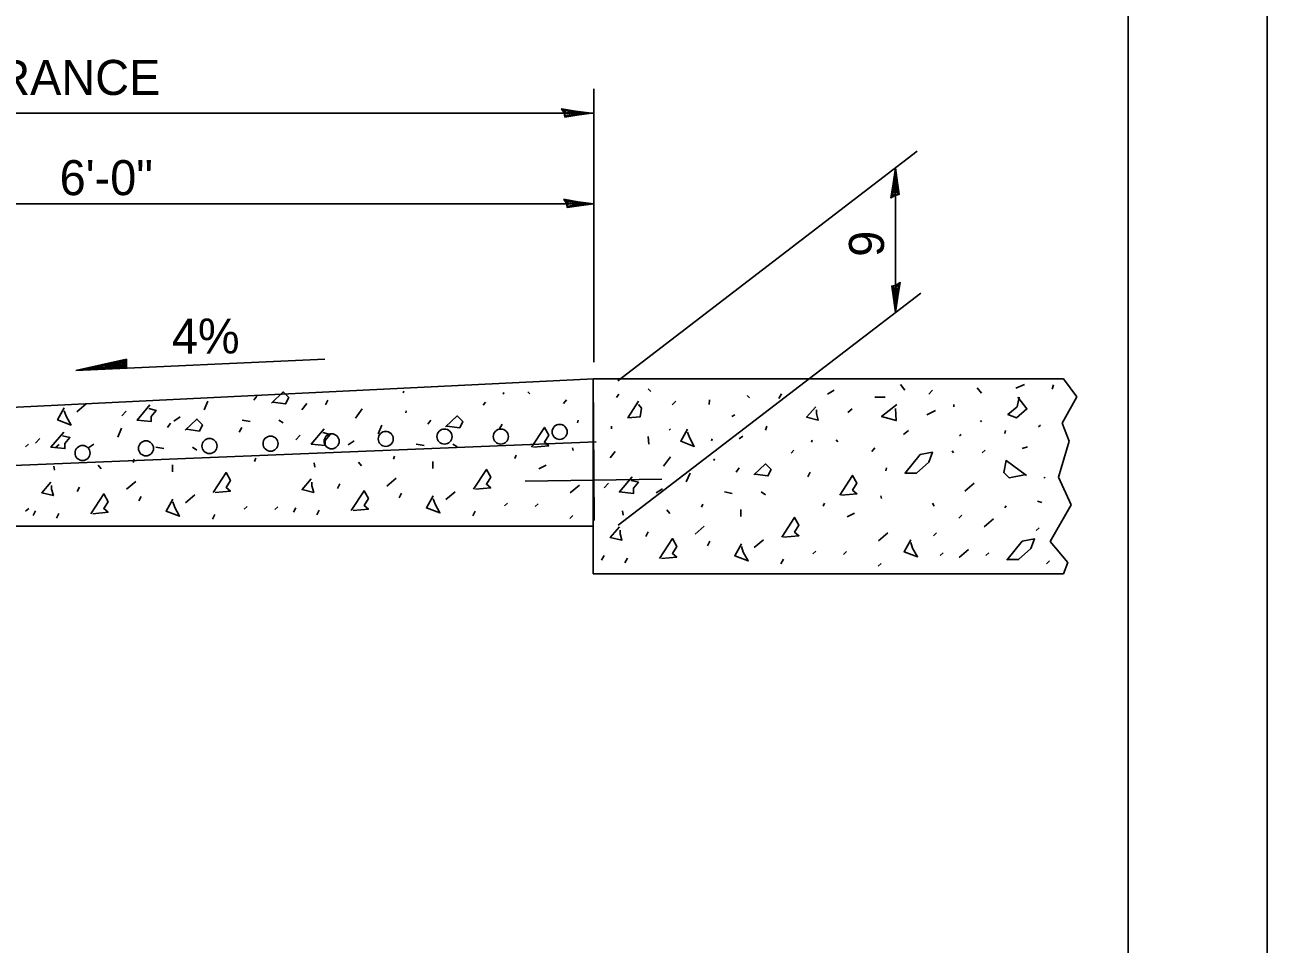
# Model space of a CAD drawing. Extents: x -0.02 to 2.83, y -0.07 to 1.83.
# Drawn here: x 2.4611 to 2.8333, y 1.1132 to 1.3887 of the extents above; entities that cross this region are included whole.
import ezdxf

# ---------------------------------------------------------------- set-up
doc = ezdxf.new("R2010")
doc.units = 0
for name, color, linetype in [('RD_Pr_Roadway_Dimensions', 7, 'Continuous'), ('RD_Pr_Roadway_Notes', 7, 'Continuous'), ('SH_General_Details', 7, 'Continuous'), ('SH_Printer_Plotting_Border', 7, 'Continuous')]:
    doc.layers.add(name, color=color, linetype=linetype)

msp = doc.modelspace()

# ---------------------------------------------------------------- linework, layer by layer
at = {"layer": 'RD_Pr_Roadway_Dimensions'}
for p, q in [((2.63162, 1.28754), (2.63162, 1.36947)), ((2.01229, 1.36216), (2.63162, 1.36216)), ((2.63874, 1.28204), (2.72851, 1.35082)), ((2.72198, 1.34581), (2.72198, 1.30242)), ((2.35939, 1.33501), (2.63162, 1.33501)), ((2.6389, 1.23876), (2.72961, 1.30826))]:
    msp.add_line(p, q, dxfattribs=at)
for points in [[(2.62267, 1.36226), (2.62294, 1.36102), (2.62644, 1.36155), (2.63093, 1.36214), (2.62613, 1.36279), (2.62193, 1.36353), (2.62267, 1.36226), (2.62303, 1.36144), (2.62791, 1.36214), (2.62258, 1.36308), (2.62337, 1.36203), (2.62561, 1.36217), (2.62345, 1.3625)], [(2.72186, 1.33755), (2.72309, 1.33783), (2.72256, 1.34132), (2.72198, 1.34581), (2.72132, 1.34102), (2.72058, 1.33681), (2.72186, 1.33755), (2.72267, 1.33792), (2.72197, 1.3428), (2.72104, 1.33746), (2.72209, 1.33825), (2.72194, 1.34049), (2.72162, 1.33833)], [(2.62335, 1.33513), (2.62363, 1.3339), (2.62712, 1.33443), (2.63162, 1.33501), (2.62682, 1.33567), (2.62262, 1.33641), (2.62335, 1.33513), (2.62372, 1.33431), (2.6286, 1.33502), (2.62327, 1.33595), (2.62406, 1.3349), (2.6263, 1.33505), (2.62414, 1.33537)], [(2.7221, 1.31068), (2.72087, 1.3104), (2.7214, 1.30691), (2.72198, 1.30242), (2.72264, 1.30722), (2.72338, 1.31142), (2.7221, 1.31068), (2.72128, 1.31031), (2.72199, 1.30544), (2.72292, 1.31077), (2.72187, 1.30998), (2.72201, 1.30774), (2.72234, 1.3099)]]:
    msp.add_lwpolyline(points, dxfattribs=at)
at = {"layer": 'SH_General_Details'}
for p, q in [((2.83333, 0), (2.83333, 1.83333)), ((2.55095, 1.28852), (2.47637, 1.28507)), ((2.47637, 1.28507), (2.49157, 1.28852)), ((2.47829, 1.28538), (2.49126, 1.28831)), ((2.47939, 1.28545), (2.49104, 1.28795)), ((2.49104, 1.28795), (2.49104, 1.28626)), ((2.49126, 1.28831), (2.49126, 1.28604)), ((2.49157, 1.28852), (2.49157, 1.28577)), ((2.49126, 1.28604), (2.47939, 1.28545)), ((2.48173, 1.28582), (2.49075, 1.28765)), ((2.49104, 1.28626), (2.48173, 1.28582)), ((2.48503, 1.28619), (2.49053, 1.28736)), ((2.49075, 1.28648), (2.48503, 1.28619)), ((2.48789, 1.28655), (2.49009, 1.28699)), ((2.49031, 1.2867), (2.48789, 1.28655)), ((2.49053, 1.28736), (2.49031, 1.2867)), ((2.49075, 1.28765), (2.49075, 1.28648)), ((2.36008, 1.26923), (2.63161, 1.28259)), ((2.63137, 1.22419), (2.63137, 1.28263)), ((2.63137, 1.28263), (2.63166, 1.24011)), ((2.63137, 1.28263), (2.77228, 1.28263)), ((2.72348, 1.28089), (2.72477, 1.27923)), ((2.75806, 1.27978), (2.76063, 1.28089)), ((2.76927, 1.28075), (2.76891, 1.2795)), ((2.77228, 1.28263), (2.77634, 1.27719)), ((2.52967, 1.27618), (2.53059, 1.27742)), ((2.57448, 1.27839), (2.57466, 1.27894)), ((2.60445, 1.27798), (2.60464, 1.27853)), ((2.61236, 1.27811), (2.61182, 1.27867)), ((2.63833, 1.27701), (2.63906, 1.27799)), ((2.64863, 1.27881), (2.64789, 1.27964)), ((2.67823, 1.27688), (2.6775, 1.27757)), ((2.68706, 1.27674), (2.6878, 1.27812)), ((2.7016, 1.27799), (2.70362, 1.27923)), ((2.71889, 1.27715), (2.71576, 1.27715)), ((2.73194, 1.27799), (2.73304, 1.27923)), ((2.74647, 1.27991), (2.74776, 1.27826)), ((2.77634, 1.27719), (2.77192, 1.26929)), ((2.47672, 1.27274), (2.47949, 1.27509)), ((2.51478, 1.27328), (2.51588, 1.27591)), ((2.54413, 1.27328), (2.54561, 1.27521)), ((2.55119, 1.2748), (2.55193, 1.27618)), ((2.56013, 1.27079), (2.56216, 1.27356)), ((2.59839, 1.27466), (2.59912, 1.27563)), ((2.62248, 1.27521), (2.6234, 1.27632)), ((2.65507, 1.27481), (2.65617, 1.27591)), ((2.6661, 1.27495), (2.66628, 1.27633)), ((2.70767, 1.27246), (2.70895, 1.27356)), ((2.73139, 1.27177), (2.73397, 1.27315)), ((2.73948, 1.27495), (2.73948, 1.27425)), ((2.49013, 1.27148), (2.49142, 1.27286)), ((2.50577, 1.26996), (2.5076, 1.2712)), ((2.52857, 1.26982), (2.52618, 1.27024)), ((2.53851, 1.26941), (2.53722, 1.27024)), ((2.57521, 1.27245), (2.5754, 1.273)), ((2.58183, 1.269), (2.58275, 1.27024)), ((2.62671, 1.26941), (2.6269, 1.27024)), ((2.67291, 1.27135), (2.67383, 1.27177)), ((2.74776, 1.26969), (2.74739, 1.2701)), ((2.48894, 1.26514), (2.49004, 1.26777)), ((2.50383, 1.26804), (2.50475, 1.26928)), ((2.52535, 1.26666), (2.52609, 1.26804)), ((2.54229, 1.2643), (2.54358, 1.26568)), ((2.56694, 1.26609), (2.56804, 1.26872)), ((2.60335, 1.26762), (2.60409, 1.269)), ((2.63685, 1.26762), (2.63685, 1.26845)), ((2.65414, 1.26721), (2.65451, 1.26762)), ((2.68303, 1.26721), (2.68339, 1.26845)), ((2.7244, 1.26596), (2.72587, 1.26707)), ((2.74113, 1.26555), (2.74169, 1.26596)), ((2.75475, 1.26624), (2.75493, 1.26707)), ((2.76486, 1.26817), (2.76541, 1.26872)), ((2.77192, 1.26929), (2.77397, 1.26392)), ((2.35919, 1.25266), (2.63233, 1.26371)), ((2.46127, 1.26223), (2.46219, 1.26306)), ((2.46429, 1.26334), (2.46558, 1.26472)), ((2.47043, 1.26208), (2.47135, 1.26291)), ((2.47993, 1.26182), (2.48176, 1.26306)), ((2.50273, 1.26168), (2.50034, 1.2621)), ((2.51267, 1.26127), (2.51138, 1.2621)), ((2.55793, 1.26278), (2.55976, 1.26402)), ((2.58073, 1.26264), (2.57834, 1.26305)), ((2.59067, 1.26222), (2.58938, 1.26305)), ((2.62524, 1.26195), (2.62542, 1.26112)), ((2.64807, 1.26306), (2.64789, 1.26527)), ((2.66684, 1.26403), (2.66702, 1.26458)), ((2.67511, 1.26458), (2.67621, 1.26541)), ((2.69681, 1.26361), (2.697, 1.26417)), ((2.70472, 1.26375), (2.70417, 1.26431)), ((2.71484, 1.26085), (2.71576, 1.26195)), ((2.7599, 1.26168), (2.76156, 1.26223)), ((2.77397, 1.26392), (2.77081, 1.25318)), ((2.49354, 1.25754), (2.4939, 1.2585)), ((2.52995, 1.25781), (2.53032, 1.25878)), ((2.57154, 1.2585), (2.5719, 1.25946)), ((2.60795, 1.25877), (2.60832, 1.25974)), ((2.63649, 1.25892), (2.63796, 1.26085)), ((2.65249, 1.25642), (2.65451, 1.25919)), ((2.66757, 1.25808), (2.66775, 1.25864)), ((2.69074, 1.2603), (2.69148, 1.26126)), ((2.7393, 1.26044), (2.73893, 1.26099)), ((2.74794, 1.26044), (2.74886, 1.26126)), ((2.47, 1.25519), (2.46981, 1.25643)), ((2.48397, 1.2556), (2.48305, 1.2567)), ((2.50531, 1.25478), (2.50531, 1.25684)), ((2.548, 1.25614), (2.54781, 1.25739)), ((2.56197, 1.25656), (2.56105, 1.25766)), ((2.58331, 1.25573), (2.58331, 1.2578)), ((2.61512, 1.25559), (2.61733, 1.2567)), ((2.67419, 1.25463), (2.67511, 1.25588)), ((2.69571, 1.25325), (2.69645, 1.25463)), ((2.71907, 1.25504), (2.71925, 1.25588)), ((2.49157, 1.24949), (2.49433, 1.25184)), ((2.55477, 1.24975), (2.55551, 1.25113)), ((2.56957, 1.25044), (2.57233, 1.25279)), ((2.65197, 1.25253), (2.61101, 1.25191)), ((2.62451, 1.24842), (2.62728, 1.25077)), ((2.63465, 1.24993), (2.63594, 1.25132)), ((2.65929, 1.25173), (2.6604, 1.25436)), ((2.74279, 1.24897), (2.74555, 1.25132)), ((2.7667, 1.25283), (2.76652, 1.25311)), ((2.77081, 1.25318), (2.7746, 1.24481)), ((2.47677, 1.2488), (2.47751, 1.25018)), ((2.49524, 1.246), (2.49598, 1.24738)), ((2.50926, 1.24545), (2.51203, 1.2478)), ((2.57324, 1.24696), (2.57398, 1.24834)), ((2.58726, 1.24641), (2.59003, 1.24875)), ((2.65028, 1.24841), (2.65212, 1.24966)), ((2.67308, 1.24827), (2.6707, 1.24869)), ((2.68303, 1.24786), (2.68173, 1.24869)), ((2.7176, 1.24758), (2.71778, 1.24676)), ((2.46134, 1.24292), (2.46226, 1.24376)), ((2.52683, 1.24356), (2.52775, 1.24439)), ((2.53599, 1.2434), (2.53691, 1.24423)), ((2.54158, 1.24261), (2.54231, 1.24399)), ((2.60483, 1.24452), (2.60575, 1.24535)), ((2.61399, 1.24436), (2.61491, 1.24519)), ((2.65433, 1.2422), (2.65341, 1.2433)), ((2.66389, 1.24413), (2.66426, 1.24509)), ((2.67566, 1.24137), (2.67566, 1.24343)), ((2.70031, 1.24441), (2.70067, 1.24538)), ((2.7336, 1.24441), (2.73304, 1.24538)), ((2.75475, 1.24399), (2.75512, 1.24454)), ((2.76578, 1.24551), (2.7645, 1.24593)), ((2.7746, 1.24481), (2.76829, 1.2339)), ((2.46358, 1.24165), (2.46431, 1.24303)), ((2.47056, 1.24088), (2.4713, 1.24226)), ((2.51728, 1.24056), (2.51802, 1.24194)), ((2.54856, 1.24183), (2.5493, 1.24321)), ((2.59528, 1.24152), (2.59602, 1.2429)), ((2.62438, 1.24079), (2.62531, 1.24162)), ((2.64035, 1.24178), (2.64017, 1.24302)), ((2.70748, 1.24123), (2.70968, 1.24233)), ((2.74095, 1.24087), (2.74188, 1.2417)), ((2.74853, 1.23825), (2.7513, 1.2406)), ((2.29341, 1.23841), (2.63137, 1.23841)), ((2.64713, 1.23539), (2.64786, 1.23677)), ((2.66193, 1.23608), (2.66469, 1.23843)), ((2.71687, 1.23406), (2.71963, 1.23641)), ((2.73335, 1.23559), (2.73427, 1.23641)), ((2.76408, 1.23714), (2.765, 1.23797)), ((2.6656, 1.23259), (2.66633, 1.23397)), ((2.67962, 1.23204), (2.68238, 1.23439)), ((2.76829, 1.2339), (2.77365, 1.22759)), ((2.63393, 1.22825), (2.63467, 1.22963)), ((2.64092, 1.22747), (2.64166, 1.22885)), ((2.68764, 1.22716), (2.68837, 1.22854)), ((2.69719, 1.23015), (2.69811, 1.23098)), ((2.70634, 1.22999), (2.70727, 1.23083)), ((2.73537, 1.22969), (2.73629, 1.23051)), ((2.74108, 1.22909), (2.74385, 1.23144)), ((2.74903, 1.22969), (2.74995, 1.23051)), ((2.71674, 1.22642), (2.71766, 1.22725)), ((2.76719, 1.2272), (2.76811, 1.22803)), ((2.77365, 1.22759), (2.77228, 1.22419)), ((2.63137, 1.22419), (2.77228, 1.22419))]:
    msp.add_line(p, q, dxfattribs=at)
msp.add_lwpolyline([(0.16666, 1.79167), (2.79166, 1.79167), (2.79166, 0.04167), (0.16666, 0.04167)], close=True, dxfattribs=at)
for points in [[(2.53501, 1.27535), (2.53851, 1.27867), (2.54016, 1.277), (2.53924, 1.27507), (2.53538, 1.27563)], [(2.75861, 1.27715), (2.76136, 1.27356), (2.75824, 1.27094), (2.75566, 1.2719), (2.75842, 1.27425), (2.75898, 1.27715)], [(2.47291, 1.27386), (2.47089, 1.27027), (2.47493, 1.26875), (2.47346, 1.27137), (2.47291, 1.27303)], [(2.49859, 1.2748), (2.49473, 1.27024), (2.49896, 1.26982), (2.49896, 1.27135), (2.50043, 1.27314), (2.49822, 1.27369)], [(2.64495, 1.27591), (2.64182, 1.27094), (2.6455, 1.27121), (2.64587, 1.27384), (2.64495, 1.27495)], [(2.6981, 1.27425), (2.69534, 1.27107), (2.69884, 1.27025), (2.69828, 1.27218), (2.69828, 1.27328)], [(2.72238, 1.27495), (2.71778, 1.27135), (2.72219, 1.2701), (2.72201, 1.2737)], [(2.50917, 1.26721), (2.51267, 1.27053), (2.51432, 1.26886), (2.5134, 1.26693), (2.50954, 1.26749)], [(2.58717, 1.26817), (2.59067, 1.27148), (2.59232, 1.26982), (2.5914, 1.26789), (2.58754, 1.26844)], [(2.47275, 1.26666), (2.46889, 1.2621), (2.47312, 1.26168), (2.47312, 1.26321), (2.47459, 1.265), (2.47238, 1.26555)], [(2.55075, 1.26762), (2.54689, 1.26305), (2.55112, 1.26264), (2.55112, 1.26416), (2.55259, 1.26595), (2.55038, 1.26651)], [(2.61292, 1.26209), (2.61678, 1.26803), (2.61807, 1.26568), (2.61678, 1.26361), (2.61807, 1.2625), (2.61347, 1.26209)], [(2.65966, 1.26748), (2.65764, 1.26389), (2.66168, 1.26237), (2.66021, 1.265), (2.65966, 1.26665)], [(2.72477, 1.25422), (2.72937, 1.25988), (2.73304, 1.26058), (2.73194, 1.25767), (2.72827, 1.25436), (2.72495, 1.25436)], [(2.51753, 1.24855), (2.52139, 1.25449), (2.52268, 1.25214), (2.52139, 1.25007), (2.52268, 1.24896), (2.51809, 1.24855)], [(2.59553, 1.24951), (2.59939, 1.25545), (2.60068, 1.2531), (2.59939, 1.25103), (2.60068, 1.24992), (2.59609, 1.24951)], [(2.67952, 1.25381), (2.68303, 1.25712), (2.68468, 1.25546), (2.68376, 1.25352), (2.67989, 1.25408)], [(2.76118, 1.25366), (2.75512, 1.25808), (2.75438, 1.2545), (2.75603, 1.25297), (2.76063, 1.25381)], [(2.46892, 1.25163), (2.46616, 1.24845), (2.46965, 1.24762), (2.4691, 1.24956), (2.4691, 1.25066)], [(2.54692, 1.25259), (2.54416, 1.24941), (2.54765, 1.24858), (2.5471, 1.25052), (2.5471, 1.25162)], [(2.64311, 1.25325), (2.63925, 1.24869), (2.64348, 1.24827), (2.64348, 1.2498), (2.64495, 1.25159), (2.64274, 1.25215)], [(2.70527, 1.24772), (2.70913, 1.25366), (2.71042, 1.25132), (2.70913, 1.24924), (2.71042, 1.24814), (2.70583, 1.24772)], [(2.4809, 1.24218), (2.48476, 1.24812), (2.48605, 1.24578), (2.48476, 1.2437), (2.48605, 1.2426), (2.48146, 1.24218)], [(2.5589, 1.24314), (2.56276, 1.24908), (2.56405, 1.24673), (2.56276, 1.24466), (2.56405, 1.24355), (2.55946, 1.24314)], [(2.58345, 1.24752), (2.58143, 1.24393), (2.58547, 1.24241), (2.584, 1.24504), (2.58345, 1.24669)], [(2.50545, 1.24657), (2.50343, 1.24297), (2.50747, 1.24145), (2.506, 1.24408), (2.50545, 1.24574)], [(2.68789, 1.23514), (2.69175, 1.24108), (2.69304, 1.23874), (2.69175, 1.23666), (2.69304, 1.23556), (2.68844, 1.23514)], [(2.63928, 1.23822), (2.63651, 1.23504), (2.64001, 1.23422), (2.63946, 1.23615), (2.63946, 1.23725)], [(2.65126, 1.22877), (2.65512, 1.23471), (2.65641, 1.23237), (2.65512, 1.23029), (2.65641, 1.22919), (2.65181, 1.22877)], [(2.67581, 1.23316), (2.67379, 1.22957), (2.67783, 1.22804), (2.67635, 1.23067), (2.67581, 1.23233)], [(2.72656, 1.2344), (2.72454, 1.23081), (2.72858, 1.22929), (2.72711, 1.23191), (2.72656, 1.23357)], [(2.75534, 1.22828), (2.75995, 1.23395), (2.76362, 1.23464), (2.76252, 1.23173), (2.75884, 1.22842), (2.75553, 1.22842)]]:
    msp.add_lwpolyline(points, dxfattribs=at)
for centre in [(2.55303, 1.26388), (2.56923, 1.26459), (2.58683, 1.26529), (2.60373, 1.26529), (2.62134, 1.2667), (2.47839, 1.26036), (2.4974, 1.26177), (2.51642, 1.26247), (2.53472, 1.26318)]:
    msp.add_circle(centre, 0.00226, dxfattribs=at)
at = {"layer": 'SH_Printer_Plotting_Border'}
msp.add_lwpolyline([(-0.00001, 0), (2.83333, 0), (2.83333, 1.83333), (-0.00001, 1.83333)], close=True, dxfattribs=at)

# ---------------------------------------------------------------- texts
at = {"layer": 'RD_Pr_Roadway_Dimensions'}
for s, p in [('PAY LIMITS OF TYPE A GUTTER, (MODIFIED) ENTRANCE', (2.11865, 1.36764)), ('6\'-0"', (2.47152, 1.33762))]:
    msp.add_text(s, height=0.0105, dxfattribs=at).set_placement(p)
msp.add_text('9', height=0.0105, rotation=90, dxfattribs=at).set_placement((2.71852, 1.31915))
at = {"layer": 'RD_Pr_Roadway_Notes'}
msp.add_text('4%', height=0.0105, dxfattribs=at).set_placement((2.50515, 1.29017))

doc.saveas('drawing.dxf')
